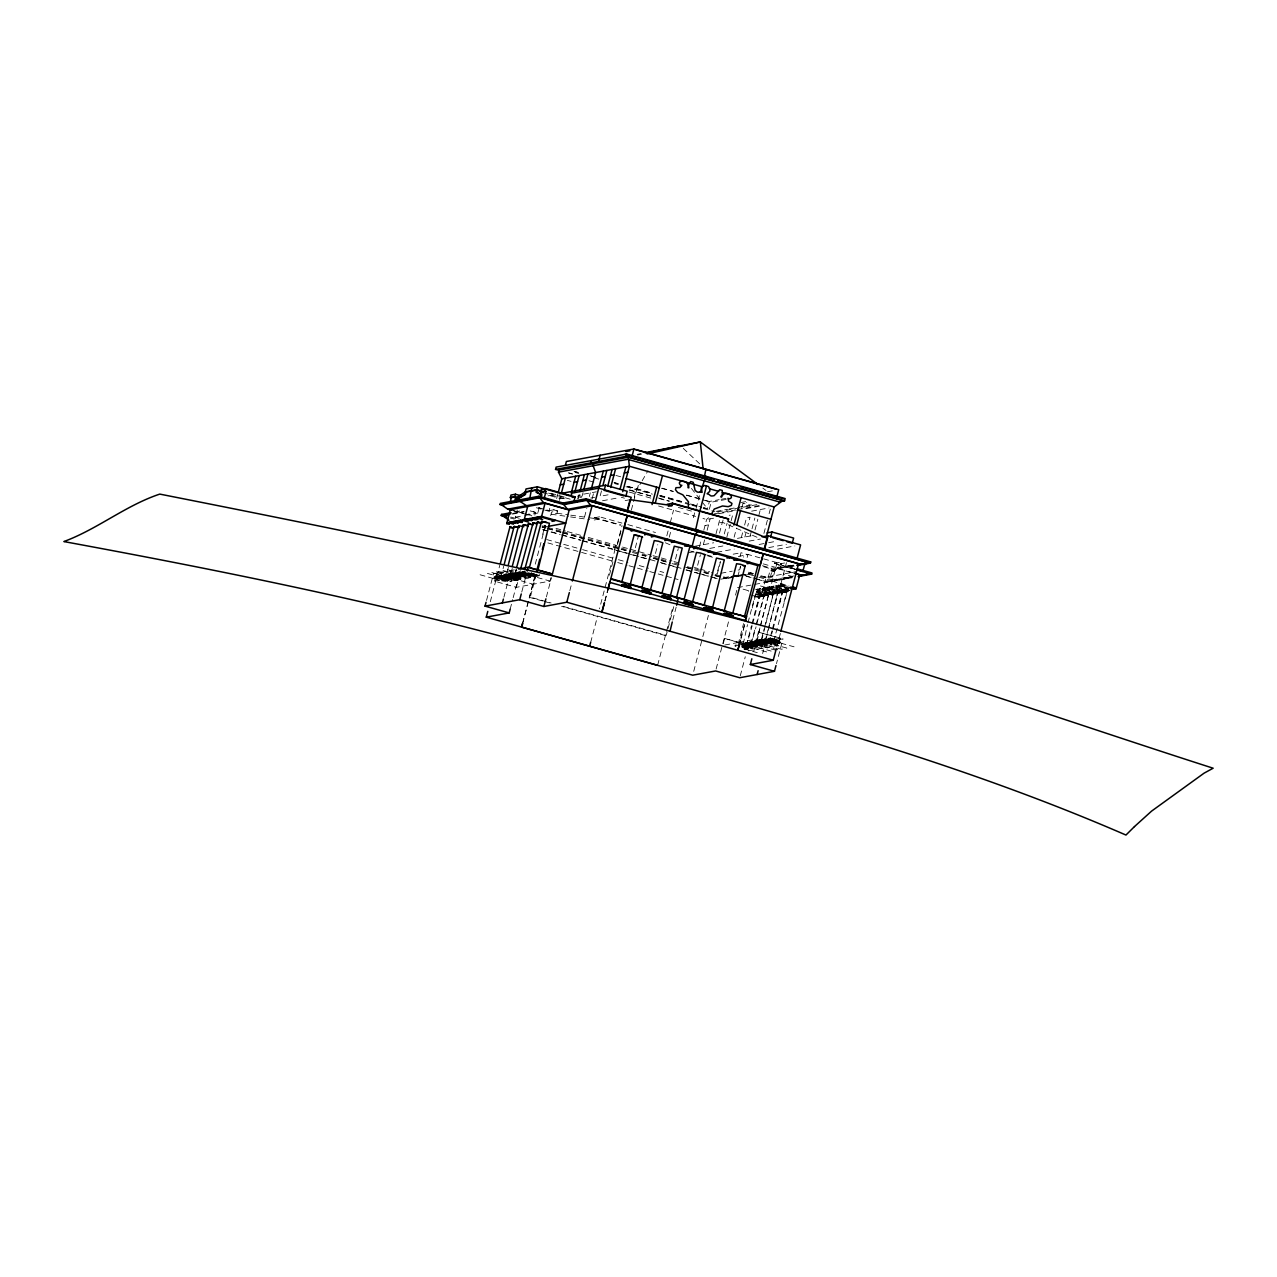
<?xml version="1.0" encoding="UTF-8"?>
<svg xmlns="http://www.w3.org/2000/svg" width="1277" height="1277" viewBox="0 0 1277 1277"><rect width="100%" height="100%" fill="white"/><g stroke="black" fill="none" stroke-linecap="round" stroke-linejoin="round"><path stroke-width="0.75" stroke-dasharray="5 3.75" d="M634.43 497.312L635.371 489.378L636.856 489.107M486.537 600.398L493.545 573.676L514.759 569.75M509.459 578.545C520.681 586.478 482.722 577.14 497.392 577.3M495.715 577.683L494.933 576.422L499.243 577.172M550.994 577.603L550.068 581.099L516.355 587.34L494.502 581.195L496.322 574.235L516.93 570.404M490.304 601.738L499.802 565.184M511.598 580.891C508.086 581.642 491.837 575.751 502.005 576.518M502.276 577.635L499.211 575.719L508.31 577.539M501.701 576.725L500.169 575.432L502.388 575.704M519.228 518.254L515.413 517.185L517.281 510.05M502.547 576.326L501.207 575.688L503.697 566.238M513.929 577.715C525.581 585.105 486.329 572.096 509.523 576.406M506.761 576.805L503.681 574.889L511.279 576.262M505.293 575.56L504.782 574.506L507.735 575.033M507.927 575.799L505.676 574.858L507.177 569.191M503.505 578.577L505.389 578.704L508.374 567.355M513.322 575.288L520.856 577.715L520.84 579.088L507.129 575.56L507.607 574.299L516.179 576.645M505.772 579.582L506.426 578.96L503.92 578.034M508.374 574.826L508.438 573.916L510.561 574.251M506.873 580.365L504.479 578.641M509.89 574.714L509.379 573.644L512.316 574.171M507.256 581.705L507.671 580.412L504.862 579.279M503.904 597.189L510.912 570.468M511.614 574.65L510.273 574.012L511.758 568.329M512.269 568.441L509.284 577.97M509.236 578.657L510.832 578.162L507.544 576.965M529.7 577.539C525.98 580.875 505.628 573.581 515.716 573.9M535.749 574.57L533.211 584.212L511.359 578.082L513.194 571.106M510.64 579.566L511.534 578.88L507.911 577.507M514.056 574.283L513.274 573.022L515.876 573.517M521.319 575.799L513.992 573.373L519.148 573.724M515.381 573.293L516.147 569.35M510.114 576.518L514.264 577.076L516.259 569.51M514.535 577.938L515.301 577.348L508.454 575.081L511.343 575.943M525.07 574.123C504.511 569.67 528.343 580.46 534.281 576.693M515.11 578.736L516.004 578.05L512.38 576.677M517.935 573.118L517.855 572.176L520.473 572.671M520.409 573.341L518.797 571.904L522.644 572.607M510.177 609.097L512.684 599.552M513.178 597.652L520.346 570.548M534.824 515.11L535.542 512.396L529.971 510.832L537.825 513.035L539.963 504.926M516.355 587.34L518.191 580.365L496.322 574.235M519.116 577.076L519.899 576.486L517.52 575.576M539.485 574.554C537.633 579.95 516.626 573.261 523.586 572M520.282 577.89L516.977 575.831M525.517 573.437L522.229 571.473L524.879 572.511M523.299 575.4L524.719 571.521M522.293 575.911L524.767 575.56L521.335 574.331M524.703 576.981L525.134 576.039L519.739 574.698M521.75 592.065L526.762 572.974M525.597 578.305L526.012 577.012L521.862 575.448M526.89 575.065L529.348 574.714L526.858 573.772M529.285 576.135L530.051 575.416L526.252 574.012M530.194 577.443L530.242 575.911L524.927 574.155M542.725 534.297L545.024 525.517M538.319 507.607L549.142 510.656L550.036 507.224M535.271 564.163L545.694 524.432M530.115 573.98L533.61 574.49L532.014 573.054M533.754 575.304L534.52 574.586L532.796 573.9M522.516 623.368L535.334 574.506M550.674 515.589L551.616 512.029L557.602 510.912L556.995 513.242L551.504 514.248L568.664 516.658M522.708 623.32L535.542 574.395M536.356 574.203L530.338 597.141L551.089 602.983M556.644 498.605L558.592 491.134M559.502 500.392L560.443 496.801M546.396 596.934L551.393 577.842M577.827 498.637L578.752 495.061L596.359 491.805M578.082 498.668L579.024 495.061M582.104 496.21L583.046 492.603M589.32 496.545L590.293 492.842M584.515 517.089L586.797 508.39M592.145 498.668L593.997 491.629M569.829 590.66L571.857 582.95M599.552 516.802L594.06 517.823L593.454 520.138L598.945 519.116L599.552 516.802L621.931 523.091M601.483 490.895L600.062 496.306L608.794 494.694M614.78 549.748L615.865 545.646L613.583 547.147L614.987 549.701L599.472 608.81M590.66 642.427L597.492 616.392M617.318 543.683L622.043 525.677M609.4 575.209L612.912 561.832M617.429 544.625L620.941 531.248M604.803 601.036L607.724 589.878M605.011 600.988L607.932 589.83M631.365 510.082L637.814 485.483M638.308 485.388L637.351 489.011L641.214 482.403M635.339 547.785L638.117 537.234M655.468 553.436L657.767 544.656M666.817 535.781L668.302 530.099M670.297 522.532L673.522 510.193M669.26 537.186L670.633 531.966M675.501 559.071L678.263 548.535M693.395 517.68L694.832 512.189M696.061 508.485L699.413 495.731M657.639 665.237L672.947 606.862M673.745 606.671L666.227 635.355L562.423 606.176M672.756 620.127L676.172 607.118M703.675 507.655L707.474 508.725L709.373 501.478L719.159 499.658M699.461 546.779L701.424 539.293M703.803 530.258L706.612 519.5L708.927 517.297M726.166 499.435L711.161 502.212L709.262 509.459L703.531 507.847M697.641 565.28L700.403 554.745M703.34 544.704L704.76 539.293M707.123 530.29L710.124 518.845M716.03 533.77L719.653 519.947M719.494 533.132L722.335 522.325L718.871 522.963M723.085 519.994L722.479 522.325L759.703 538.415M724.282 533.962L727.124 523.155M717.674 570.915L719.973 562.135M720.579 561.433L717.307 573.932L711.576 572.319M726.884 536.915L730.189 524.288M731.146 520.697L732.727 514.663L729.183 515.317M693.73 671.335L702.334 638.548M702.829 636.616L708.4 615.402M734.115 537.234L736.526 528.008M741.729 508.214L743.038 503.186L746.79 502.5M714.833 575.608L725.927 578.72L726.23 577.603L749.136 573.357L752.855 574.395M741.314 537.665L742.719 532.254M744.619 525.055L746.502 517.839L750.046 517.185L747.683 526.188M744.858 537.01L745.8 533.403M740.053 556.309L740.995 552.733L747.891 554.665L746.694 559.23M737.803 576.581L740.564 566.046M740.564 566.541L739.718 569.781L734.115 570.819M750.126 536.021L751.546 530.625M752.009 528.822L754.851 518.015M716.126 669.036L729.087 619.632M735.52 595.13L737.005 589.479M741.027 643.001L724.634 638.404L722.814 645.38L737.787 642.602M754.994 529.987L757.836 519.164M758.777 515.573L760.358 509.539M749.136 573.357L748.849 574.474L725.927 578.72M748.226 590.597L748.577 591.299M763.917 533.467L768.163 517.249M769.105 513.657L770.302 509.124M735.983 646.481L734.977 645.891L736.111 644.63M738.122 644.342L743.581 623.527M744.603 624.357L739.67 642.251L756.527 639.123L778.379 645.268L780.215 638.292L758.362 632.147L756.527 639.123M740.899 639.186L744.81 624.309M743.246 643.927L747.492 624.629M747.987 622.729L755.425 594.364L759.416 594.954L763.997 596.535L756.559 624.9M777.789 592.145L764.38 588.378L761.571 588.889L764.588 587.564L777.996 591.331L777.789 592.145L774.979 592.656L760.007 588.426L756.974 589.751L759.783 589.224L773.208 592.991L773.415 592.193M752.233 608.028L756.383 592.225M755.042 645.476C765.146 651.062 737.037 644.294 746.359 643.273M745.896 643.879L745.114 642.618L747.125 642.922M759.783 589.224L760.007 588.426M746.119 643.161L746.502 642.331L752.887 643.847M745.114 649.77L746.486 644.55L780.215 638.292M749.407 643.688L746.997 642.714L751.467 625.682M751.961 623.799L759.975 593.438L768.467 595.705L772.633 593.103L777.837 594.044L781.444 591.459C777.821 594.89 768.483 593.182 767.477 587.803C765.929 592.783 778.747 594.859 776.608 593.326M756.638 607.213L760.773 591.411M746.199 646.625L752.169 625.746M752.664 623.846L759.607 597.365L763.103 594.859L759.432 597.221L755.202 595.816M746.375 647.184L747.747 646.816L743.422 645.3M758.299 644.183C772.122 649.929 741.65 644.119 750.956 642.411M740.261 675.82L745.273 656.729M747.268 649.099L748.274 645.284L782.993 638.835L776.48 663.657M755.665 593.566L761.411 595.178L766.12 577.268L796.417 571.585M751.546 643.416L749.455 642.459L751.722 642.06M747.556 648.205L748.45 647.535L745.96 646.529M764.38 588.378L764.588 587.564M743.789 648.796C752.041 651.43 747.556 645.715 741.953 645.795M750.7 642.299L751.084 641.469L755.585 642.459M768.147 577.763L770.015 570.627L774.437 569.797L772.569 576.949L768.147 577.763L760.677 575.672L766.12 577.268M753.063 642.523L751.594 641.868L755.569 626.736M756.064 624.836L765.242 590.581M750.668 645.811L756.064 626.799M766.344 588.011L769.169 587.484L782.578 591.251L779.752 591.778L766.344 588.011L766.551 587.197L769.377 586.686L784.349 590.932L787.159 590.405L773.75 586.638L770.941 587.149L773.958 585.824L788.819 590.102M770.973 570.899L771.659 568.297L776.081 567.483L775.394 570.069L770.015 570.627M747.045 645.747L752.009 646.481L748.705 644.741M777.693 649.849C779.784 649.706 745.114 642.682 756 641.533M756.335 591.65L765.913 594.348L766.12 593.534L756.543 590.852M784.573 562.981L780.774 563.684L780.135 566.094L771.803 571.649L770.558 576.39L772.569 576.949M795.379 569.239L774.437 563.349L775.283 560.092M752.073 647.407L752.823 646.689L749.024 645.268M755.218 642.06L754.468 640.958L755.936 641.086M771.803 571.649L773.208 569.462L781.556 563.891L747.46 554.314L743.294 557.091M741.729 646.162C744.156 647.71 758.283 650.344 750.573 646.306M756.958 641.964L755.425 640.671L758.506 641.102M769.169 587.484L769.377 586.686M757.101 641.309L759.943 627.693M760.438 625.81L769.839 589.719M753.845 651.142L776.703 563.987L798.971 570.308M758.921 577.172L772.984 581.258L773.271 580.141L792.618 576.55L783.487 573.98M754.132 645.508L756.607 645.14L749.551 642.858M782.29 649.003C783.168 650.855 746.135 638.692 762.672 641.485M755.537 589.256L770.382 593.518L770.59 592.704L757.181 588.936M756.543 646.577L757.293 645.859L754.659 644.821M759.161 640.894L759.224 640L762.433 640.527M773.75 586.638L773.958 585.824M760.677 640.783L760.166 639.713L764.125 640.479M761.683 640.447L773.958 590.9L772.058 586.941C773.112 592.544 782.354 595.497 786.041 590.612C783.328 596.343 762.704 585.696 782.434 593.198L781.907 592.751M756.766 643.209L760.166 644.039L764.125 628.907M764.636 627.007L774.724 588.825M791.852 588.777L778.443 584.994L775.41 586.335L778.22 585.808L791.644 589.575M772.569 571.873L780.917 566.318L781.556 563.891M758.73 644.646L761.204 644.294L753.318 642.491M786.76 648.173C788.851 648.03 754.18 641.006 765.067 639.857M774.979 592.656L775.187 591.858L761.778 588.09M761.124 645.715L761.89 645.013L758.091 643.592M763.63 640.064L763.694 639.17L766.902 639.697M761.523 648.397L763.343 641.421L765.625 642.06L762.624 653.521M778.22 585.808L778.443 584.994M767.142 640.655L764.492 638.995L768.594 639.649M767.78 640.192L765.53 639.25L768.004 629.8M768.499 627.901L778.427 590.07L776.544 586.111C777.581 591.714 786.824 594.667 790.511 589.782M775.171 603.766L779.305 587.963M779.912 585.489L782.929 584.164L779.912 585.489L793.32 589.256M760.869 642.491L765.051 643.145L777.326 593.597M786.472 562.63L778.986 591.155L758.57 585.409M779.05 641.613C785.515 647.359 758.235 638.324 770.494 639.234M765.306 644.007L765.306 642.954L756.16 640.974M779.752 591.778L779.976 590.98L766.551 587.197M771.228 640.447L767.94 638.484L773.718 639.442M764.939 644.693L766.791 644.135L763.167 642.746M769.664 639.186L768.977 638.085L770.973 638.436M793.544 565.12L787.813 566.174L787.526 567.307L795.156 565.887M758.57 644.486C760.342 645.412 770.446 647.487 765.721 644.167M775.043 639.346L779.529 640.894L769.935 638.468L771.915 630.902M772.409 629.002L782.833 589.288L789.01 590.485M779.64 602.936L783.791 587.133M769.121 642.363L772.617 630.95M773.112 629.05L782.37 592.959L786.6 590.501M768.004 642.858L770.685 642.554L768.307 641.661M784.349 590.932L784.557 590.118L771.148 586.351M769.536 643.831L771.372 643.273L768.882 642.267M763.407 643.704C767.046 646.146 776.655 644.965 768.004 642.507M784.03 602.121L788.18 586.319M773.591 641.533L787.015 592.289L778.603 590.229L775.969 586.223L778.092 587.085M774.868 642.331L767.094 638.883M775.522 643.129L772.234 641.07M767.637 642.794C769.935 644.518 780.71 645.061 773.782 642.108M776.799 646.769L780.486 633.073M779.976 642.299L777.581 640.575M642.171 480.759L647.95 470.83M493.672 578.082L500.057 579.04M499.945 578.353L495.652 576.773L497.998 576.917M506.346 579.072L502.5 578.369M507.113 579.678L504.99 579.503M507.671 580.412L505.469 580.285M512.013 574.682L518.398 575.64M513.019 573.724L514.519 573.676M515.158 573.134L518.047 573.453M517.616 572.878L519.116 572.83M521.08 573.006L527.449 573.964M524.671 575.672L522.692 575.32M525.454 576.278L521.048 575.656M526.012 577.012L523.809 576.885M529.348 574.714L524.336 573.852M530.051 575.416L525.629 574.81M530.498 576.31L528.407 576.039M533.834 573.884L530.913 573.501M534.52 574.586L527.193 573.309M534.664 576.613L522.309 572.415M772.026 594.89L764.492 592.688L772.633 594.954M759.655 590.501L757.532 589.639C755.92 595.242 774.357 597.157 765.003 594.428M742.528 643.544L747.843 644.39M743.852 644.278L750.237 645.22M746.997 642.714L748.881 642.826M748.45 643.416L754.819 644.374M750.429 642.108L752.76 642.251M751.594 641.868L753.478 641.98M752.137 645.97L750.062 645.747M752.823 646.689L745.497 645.412M753.382 647.439L751.179 647.295M756.383 645.763L755.585 645.156M756.607 645.14L754.531 644.917M757.293 645.859L751.53 644.917M757.74 646.753L755.649 646.465M761.204 644.294L759.113 644.055M760.98 644.901L760.166 644.31M761.794 645.14L757.484 644.39M766.791 640.016L773.16 640.974M762.449 645.747L760.246 645.619M768.77 638.708L771.1 638.851M780.135 641.74L778.108 641.437M780.79 642.347L777.374 642.012M771.18 594.731L773 594.938L777.23 592.241L782.434 593.198L781.205 592.48M498.062 577.236L504.734 578.289M500.041 575.927L502.579 576.135M502.531 576.406L516.259 579.95M505.676 574.858L506.857 574.873M507.129 575.56L513.801 576.613M510.273 574.012L511.454 574.027M510.832 578.162L505.612 577.236M511.534 578.88L506.889 578.194M512.077 579.63L508.438 579.215M515.301 577.348L510.082 576.406M516.004 578.05L513.705 577.827M516.818 576.055L519.899 576.486M516.547 578.8L514.168 578.609M520.585 577.204L517.217 576.789M521.144 577.954L518.749 577.763M755.441 596.71L758.985 596.997M734.977 645.891L739.255 644.997M747.747 646.816L745.529 646.545M756.463 640.942L757.644 640.942M748.45 647.535L745.082 647.104M757.915 641.629L762.193 640.751M759.879 640.32L761.347 640.336M748.992 648.285L746.614 648.093M761.06 640.08L763.103 640.256M762.385 640.799L766.902 639.873M764.364 639.49L765.817 639.506M765.53 639.25L773.495 640.942M765.945 643.512L760.9 642.586M766.791 644.135L764.492 643.911M769.52 642.379L762.561 640.687M767.333 644.885L762.225 644.135M770.685 642.554L768.467 642.283M771.372 643.273L763.774 641.9M772.936 641.453L775.155 641.74M771.931 644.023L766.823 643.289M775.682 642.554L768.259 641.07M776.4 643.193L774.947 643.129M759.432 597.221L763.678 594.763M777.773 593.821L782.003 591.363M791.07 589.671L786.377 591.921M768.163 593.933L763.933 596.63L755.425 594.364M757.453 579.375L766.743 581.977L792.315 577.667L772.984 581.258M637.542 455.027L641.437 454.181M790.974 577.3L782.418 578.082M637.175 454.341L641.054 453.511M793.097 572.766L778.236 568.584L795.427 565.2M548.009 495.859L553.755 494.79M514.886 511.965L520.617 510.896M590.756 498.03L594.603 497.328M512.684 513.434L524.145 511.311M512.428 514.12L523.889 511.997M549.142 510.656L557.442 509.124M602.505 500.76L619.393 497.631M515.413 517.185L522.884 515.796M524.751 515.461L537.825 513.035M630.056 499.69L624.565 500.712L625.187 498.381L621.276 497.28M542.613 527.417L548.392 526.347L544.05 525.23M721.122 499.307L726.996 498.206M767.461 491.773L773.096 490.735M740.756 502.547L746.63 501.462M627.805 524.608L655.516 532.525M716.094 511.375L727.363 509.3M729.231 508.948L753.638 504.415M717.546 511.933L757.979 504.447M714.019 513.929L735.568 509.938M737.531 509.571L759.081 505.58M718.919 513.673L736.254 510.465M759.352 506.187L745.88 508.677L746.422 506.586L749.296 507.384L749.886 505.117L743.038 503.186M713.572 518.207L706.612 519.5L702.941 518.462M751.626 511.151L768.977 507.943M705.032 525.533L708.543 524.879M494.502 581.195L528.215 574.953L550.068 581.099M695.279 546.189L713.667 542.789M737.467 538.367L753.59 535.382M511.965 580.827L516.068 580.061M516.562 579.981L520.665 579.215M518.191 580.365L493.545 573.676M709.741 548.424L722.894 545.981M749.168 541.113L760.422 539.022M688.479 552.749L693.97 551.728M716.94 552.287L734.195 549.078M759.113 544.465L766.775 543.044M768.706 542.677L776.368 541.256M733.174 554.186L740.995 552.733M768.802 547.578L786.409 544.305M738.314 556.453L747.891 554.665M777.581 549.158L794.837 545.965M529.348 597.333L542.757 601.004M721.042 573.245L732.248 571.17M774.437 563.349L781.907 561.96M723.74 577.699L740.931 574.506M790.91 565.232L775.634 568.073L794.198 573.293M734.419 576.518L719.685 579.439L714.066 577.858M736.334 576.166L743.964 574.746M723.5 578.736L747.779 574.043L757.069 576.645M778.236 568.584L795.427 565.408M793.991 575.927L765.067 581.29L757.628 579.199M766.743 581.977L791.676 577.348M737.499 587.596L750.988 585.089M754.851 584.371L772.202 581.147L788.915 585.856M788.627 589.367L761.635 594.38L755.888 592.751M761.411 595.178L764.237 594.651L756.192 592.4M765.913 594.348L768.722 593.821L757.229 590.597M770.382 593.518L773.208 592.991M665.237 635.531L561.625 606.32M724.634 638.404L740.852 643.193M758.362 632.147L782.993 638.835M739.878 644.885L743.964 644.135M744.459 644.039L748.561 643.273M753.51 642.363L757.596 641.597M748.402 650.823L778.379 645.268M523.73 575.304L514.12 572.862M531.743 573.644L532.796 573.612L531.328 572.958M776.624 640.511L778.507 640.639L776.097 639.665M778.874 641.517L778.507 640.91M539.006 575.815L527.609 573.181M758.091 641.517L762.066 642.331M766.583 595.593L768.403 595.8L759.975 593.438M762.114 596.423L763.997 596.535L760.533 595.258M524.943 571.841L523.059 571.681L523.953 572.176M522.054 571.713L524.783 572.208M527.273 574.474L528.327 574.442L527.593 574.059M532.876 575.209L535.079 575.336L533.339 574.602M497.87 576.502L495.875 576.15L499.227 577.491M506.985 580.572L504.271 580.077M780.103 642.507L775.937 641.708M749.423 642.123L757.612 643.879M742.017 643.161L746.438 644.023M741.889 643.656L749.791 645.827M508.246 574.299L511.071 574.842M517.68 576.214L518.223 575.847M520.314 578.082L517.504 577.539M759.033 640.384L769.792 643.001M775.107 642.554L769.855 641.501M774.006 643.001L775.57 643.321M755.218 640.846L759.113 641.661M747.699 647.631L742.432 646.497M556.995 513.242L568.792 514.886M570.755 515.174L587.212 517.472M589.176 517.744L598.945 519.116M570.58 516.93L589.639 519.611M770.175 594.523L773 594.938L769.6 593.582M765.577 595.369L768.403 595.8M761.108 596.199L763.933 596.63L755.505 594.268M523.73 571.442L525.39 571.825M521.639 572.399L519.978 572.431M519.26 572.256L525.086 573.581M531.663 574.985L533.403 575.384M514.663 573.118L516.339 573.517M528.933 576.214L525.757 575.512M523.474 575.592L519.819 574.826M522.612 576.677L524.336 577.06M497.088 576.23L502.132 577.364M495.652 576.901L498.828 577.603M505.628 579.71L502.707 579.056M770.191 638.165L772.824 638.787M768.754 638.835L773.511 639.905M778.731 641.645L775.809 640.99M758.283 643.911L759.895 644.326M746.502 642.698L749.423 643.369M745.832 643.081L747.572 643.48M759.033 645.412L760.773 645.795M755.314 645.188L752.68 644.55M742.033 643.528L743.709 643.927M741.889 644.103L743.086 644.31M756.176 646.657L752.999 645.954M749.216 645.587L750.844 646.018M749.982 647.088L751.706 647.487M509.97 574.043L511.646 574.458M505.373 574.905L509.683 575.831M518.909 577.188L508.278 574.027M504.718 575.288L509.507 576.326M501.638 575.432L504.287 576.087M512.636 577.635L514.312 578.05M500.249 576.119L508.501 578.13M514.679 578.784L511.438 578.066M505.644 577.348L509.363 578.162M510.193 579.614L506.969 578.896M764.556 639.681L766.328 640.08M772.058 641.293L773.686 641.724M772.761 642.778L774.516 643.177M767.589 642.123L769.217 642.554M755.489 641.357L758.73 642.092M746.295 646.8L742.528 645.891M747.125 648.269L743.884 647.535M781.668 590.166L784.908 590.82M781.716 591.331L786.903 592.368L785.674 591.65M777.07 591.028L780.327 591.666M772.298 591.905L775.538 592.56M767.7 592.767L770.941 593.406M763.231 593.597L766.471 594.236M758.73 594.428L761.986 595.066M754.324 596.407L759.496 597.444L758.283 596.726M531.487 573.74L528.806 573.022M520.457 572.479L523.474 573.15M530.226 574.682L532.062 575.145M519.915 572.878L523.283 573.644L521.75 573.341M527.018 574.57L524.4 573.964M515.876 573.325L517.584 573.772M527.593 575.975L524.177 575.145M515.333 573.74L518.733 574.57M521.16 576.374L522.995 576.837M498.126 576.406L500.744 576.996M504.415 579.503L501.35 578.72M502.819 579.774L504.654 580.237M771.244 638.34L773.926 639.059M777.533 641.437L774.453 640.655M752.313 642.06L754.021 642.507M751.77 642.475L755.17 643.305M757.277 643.704L758.857 644.151M747.715 642.906L750.78 643.688M757.596 645.108L759.432 645.571M747.173 643.321L750.461 643.991M754.26 644.997L751.578 644.294M743.246 643.736L744.954 644.183M754.835 646.417L751.435 645.571M742.703 644.151L744.539 644.614M742.4 645.284L745.768 646.05M748.53 646.785L750.365 647.247M511.774 573.948L513.338 574.395M511.215 574.267L512.923 574.73M510.704 574.682L512.54 575.161M515.78 575.831L517.361 576.278M507.192 574.81L508.757 575.257M516.036 577.22L517.871 577.683M502.707 575.64L505.389 576.358M513.067 577.811L506.905 576.23M513.274 578.545L509.858 577.683M508.597 578.641L502.436 577.06M766.471 639.522L771.132 640.655M765.945 639.937L769.377 640.799L767.589 640.288M772.601 641.533L769.935 640.799L771.34 641.246M762.002 640.352L766.647 641.485M771.292 642.459L773.128 642.938M761.475 640.767L764.891 641.549M768.131 642.347L765.466 641.629L766.87 642.076M757.963 640.878L759.544 641.325M768.658 643.768L765.226 642.906M756.894 641.613L760.31 642.475M762.146 643.432L763.854 643.895M756.591 642.746L759.991 643.544M764.061 644.614L760.645 643.752M745.209 646.609L742.56 645.986M745.72 648.014L742.304 647.152M788.516 591.123L783.056 589.447L780.47 585.393L782.593 586.255M528.87 573.15L530.242 573.469M528.646 574.315L530.45 574.81M524.272 574.474L525.901 574.953M517.313 573.628L522.022 574.873M516.93 574.075L518.685 574.49M519.595 575.991L521.399 576.486M772.09 638.963L776.783 640.208M768.898 638.197L773.463 639.825M774.58 640.16L775.953 640.479M774.357 641.325L776.161 641.82M498.972 577.028L502.148 577.842M498.589 577.475L500.392 577.986M502.835 578.545L497.599 577.092M501.254 579.391L503.058 579.886M754.148 642.012L758.219 643.097M753.749 642.363L755.377 642.842M756.112 644.055L757.74 644.534M756.016 644.725L757.82 645.22M748.769 643.656L750.573 644.167M753.159 645.38L747.109 643.704M744.683 644.039L747.859 644.853M744.299 644.486L746.103 644.997M747.109 645.124L748.545 645.571M746.965 646.401L748.769 646.912M532.78 573.421L534.568 573.932M513.051 574.235L517.105 575.32M512.684 574.586L519.691 576.677M512.332 575.049L514.12 575.544M514.679 575.56L516.084 576.007M514.439 576.821L516.227 577.332M767.94 639.841L769.52 640.224M510.002 577.108L511.598 577.491M503.617 576.278L506.809 577.092M503.266 576.725L505.038 577.156M763.838 640.304L766.599 641.006L764.811 640.687M763.47 640.671L768.147 641.932M771.484 642.57L767.94 641.661M505.389 578.513L507.177 579.008M766.966 642.714L759.065 640.112M762.816 642.251L764.588 642.682M762.369 643.576L759.192 642.746M742.448 646.577L744.044 646.976M527.752 572.814L529.54 573.293M773.846 638.931L775.235 639.298M523.666 572.75L525.055 573.118M776.943 640.799L771.883 639.394M774.516 640.751L771.388 639.873M522.724 574.139L524.336 574.57M772.617 640.926L794.071 646.816M519.085 573.596L520.473 573.964M518.893 574.012L520.489 574.442M524.224 575.225L520.745 574.251M520.473 574.969L515.94 573.692M518.127 574.985L519.739 575.416M755.314 642.746L756.926 643.177M754.851 643.193L761.284 645.124M753.047 643.289L756.176 644.151M754.276 644.326L775.73 650.216M750.732 643.592L752.329 644.023M750.269 644.039L752.313 644.566M500.089 577.858L502.132 578.369M501.398 578.816L498.269 577.954M749.695 645.172L757.548 647.742M499.515 578.992L507.368 581.562M747.843 645.38L743.31 644.103M745.8 644.869L749.551 645.891M766.663 651.908L743.517 645.508M531.024 573.022L533.93 573.692M769.68 639.809L772.362 640.575M768.578 640.543L771.132 641.198M764.109 641.373L766.663 642.028M514.264 574.985L515.876 575.416M760.613 641.485L762.002 641.868M515.892 575.959L512.029 574.905M759.512 642.219L763.742 643.385M763.167 643.624L764.955 644.119M509.858 575.528L512.843 576.39M512.684 576.422L520.84 579.088M760.661 643.831L755.761 642.363M508.725 576.15L512.971 577.3M505.357 576.246L509.794 577.906L508.086 577.268M504.255 576.981L506.825 577.635M503.936 577.507L505.532 577.938M503.617 578.098L511.79 580.78M742.272 644.885L743.661 645.268M742.129 645.3L743.725 645.731M742.145 645.396L745.225 646.178M741.65 646.944L748.705 649.418M782.897 589.192L787.957 590.597M764.572 592.592L773 594.938M661.997 488.165L673.362 491.358M686.627 495.093L703.691 499.882M705.574 500.408L709.373 501.478M615.897 475.443L621.612 477.039M661.614 488.293L673.059 491.501M686.387 495.253L711.161 502.212M574.826 471.436L578.609 472.506M589.99 475.698L595.673 477.295M614.62 482.626L618.403 483.696M627.885 486.345L652.515 493.273M660.097 495.412L688.526 503.393M690.41 503.936L701.791 507.129M573.996 471.436L577.795 472.506M591.139 476.257L598.753 478.396M613.998 482.674L617.813 483.76M627.342 486.425L652.1 493.385M659.714 495.54L684.488 502.5M692.102 504.638L701.632 507.32M575.001 472.41L578.768 473.48M593.869 477.71L599.52 479.306M614.62 483.552L618.387 484.606M625.938 486.729L652.355 494.151M659.906 496.274L690.091 504.766M691.974 505.293L701.408 507.943M703.292 508.469L714.609 511.662M568.568 472.761L572.383 473.831M629.673 489.937L650.679 495.843M658.309 497.982L669.771 501.207M568.744 473.097L572.511 474.166M629.114 490.065L651.749 496.434M659.299 498.557L668.733 501.207M589.032 480.759L596.662 482.898M629.114 492.028L652.036 498.461M678.326 507.416L691.384 511.087M567.339 480.344L571.027 481.381M658.549 505.979L695.582 516.403M578.018 495.348L581.626 496.354M577.651 496.482L581.45 497.551M551.025 493.305L565.823 497.455L560.14 498.525L546.875 494.79M548.551 493.098L570.755 499.339M542.789 492.635L567.419 499.546M787.813 566.174L795.252 568.265M785.882 566.972L795.156 569.59M763.231 563.875L776.081 567.483M594.827 517.68L620.941 525.007M594.06 517.823L620.175 525.15M762.465 565.727L771.659 568.297M763.742 566.796L775.394 570.069M553.691 509.81L557.602 510.912M706.564 554.904L711.975 556.421M536.34 507.735L551.616 512.029M690.506 551.057L694.321 552.127M707.681 555.894L713.412 557.506M753.207 573.565L747.604 572L753.127 573.581M760.278 576.486L773.271 580.141M782.721 584.978L788.468 586.59M780.119 584.69L791.612 587.915M510.337 509.699L523.331 513.354M525.198 513.865L530.753 515.429M744.635 575.56L755.776 578.689M513.306 510.752L530.019 515.445M746.311 576.246L755.601 578.848M775.618 585.52L789.026 589.288M555.974 528.359L565.488 531.024M567.387 531.567L580.7 535.302M588.314 537.441L616.855 545.471M622.553 547.067L651.094 555.096M652.994 555.623L672.021 560.97M673.921 561.513L677.72 562.582M694.385 567.499L698.2 568.568M700.115 569.111L709.661 571.793M510.768 517.041L516.323 518.606M542.23 525.885L545.933 526.922M547.817 527.449L561.034 531.168M562.918 531.695L619.537 547.61M621.42 548.136L630.87 550.802M632.753 551.329L640.304 553.452M642.187 553.979L651.621 556.628M653.505 557.155L659.171 558.751M661.055 559.278L666.722 560.874M674.272 562.997L679.939 564.594M687.377 566.685L692.932 568.233M694.768 568.76L702.174 570.835M704.026 571.362L713.268 573.964M715.12 574.474L726.23 577.603M510.369 517.999L514.104 519.037M542.182 526.938L545.933 527.992M547.817 528.518L561.034 532.238M562.918 532.764L619.537 548.679M621.42 549.206L630.87 551.856M642.187 555.048L645.954 556.102M653.505 558.225L659.171 559.821M661.055 560.348L670.505 562.997M685.573 567.243L693.06 569.35M704.281 572.495L708.033 573.549M715.519 575.656L721.138 577.236M541.927 527.002L545.63 528.039M547.514 528.566L560.731 532.286M562.614 532.812L619.249 548.727M621.133 549.27L630.567 551.919M632.45 552.446L640 554.569M641.9 555.096L645.667 556.165M653.217 558.288L670.202 563.061M672.085 563.588L679.635 565.711M687.074 567.802L692.629 569.366M694.48 569.877L701.887 571.968M703.739 572.479L712.981 575.081M543.124 529.604L560.252 534.313M562.135 534.855L581.003 540.155M582.903 540.682L658.389 561.912M660.289 562.439L681.04 568.281M686.451 569.877L697.593 573.022M699.445 573.533L708.735 576.15M710.587 576.661L716.158 578.242M542.629 529.684L559.581 534.44M561.465 534.967L580.349 540.283M582.232 540.809L619.983 551.425M621.867 551.951L638.851 556.724M640.751 557.251L650.185 559.901M661.502 563.093L670.952 565.743M672.835 566.27L678.502 567.866M686.004 569.973L700.977 574.187M702.845 574.714L712.199 577.348M756.782 591.698L764.444 593.853M743.07 589.16L748.641 590.724M546.716 539.548L561.816 543.794M563.7 544.321L580.684 549.094M582.583 549.637L612.784 558.113M618.435 559.709L627.869 562.359M639.202 565.551L648.636 568.201M659.97 571.378L663.737 572.447M547.865 542.917L612.034 560.954M617.701 562.55L627.135 565.2M629.018 565.743L647.886 571.042M649.785 571.569L678.087 579.535M507.496 569.686L526.619 575.049M503.026 570.5L522.149 575.879M498.429 571.362L517.552 576.725M496.466 571.729L515.589 577.092M491.868 572.575L510.992 577.954M741.49 642.762L771.148 651.078M742.847 643.512L746.486 644.55M487.399 573.405L506.522 578.784M480.088 574.762L499.211 580.141M744.06 648.955L759.352 653.249M544.64 601.547L550.307 603.127M778.539 590.006L786.903 592.368M769.488 591.682L777.837 594.044M751.147 595.082L759.496 597.444M775.107 639.809L778.124 640.655M775.107 640.336L778.443 641.293M774.947 641.453L780.486 643.496M529.412 573.325L531.248 573.788M527.353 573.277L524.336 572.431M526.379 573.501L521.383 571.873M524.927 573.628L529.013 574.858M523.219 573.549L520.537 572.846M521.208 573.692L522.884 574.107M520.266 574.012L530.306 577.3M517.105 574.059L522.181 575.464M754.723 643.688L751.706 642.842M756.607 644.853L762.146 646.896M752.105 643.608L754.42 644.294M517.983 575.56L514.663 574.618M752.169 644.055L753.861 644.47M516.147 575.097L525.709 578.162M752.185 644.598L754.021 645.061M747.636 644.438L750.317 645.14M747.987 644.677L749.822 645.14M747.699 644.885L749.391 645.3M743.98 644.965L745.656 645.364M746.71 646.545L742.033 645.029M747.556 646.529L753.079 648.572M501.925 577.412L503.441 577.763M501.989 577.874L503.681 578.289M502.005 578.401L503.84 578.864M499.642 578.96L496.322 578.018M770.925 640.687L774.947 641.916M767.285 640.16L768.818 640.511M770.973 641.23L772.808 641.692M768.451 641.038L763.534 639.282M766.344 641.038L767.892 641.405M766.264 641.166L776.097 644.342M762.8 640.99L764.348 641.341M763.63 642.475L759.24 641.15L760.821 641.597M761.794 641.996L771.627 645.172M761.874 642.363L763.566 642.778M759.751 642.187L757.085 641.469M757.692 642.299L759.384 642.73M515.573 574.969L518.239 575.704M511.087 576.294L512.779 576.709M508.98 576.119L504.638 574.602M743.741 646.29L745.417 646.785M508.597 576.645L505.596 575.799M508.262 577.252L502.835 575.273M502.962 576.581L504.495 576.949M503.776 578.082L498.365 576.103M770.047 639.442L771.739 639.905M753.989 642.826L750.557 641.597M753.175 643.911L755.569 644.885L753.494 644.438M753.717 645.029L756.702 645.97M531.088 573.197L532.413 573.628M748.945 643.656L745.96 642.443M530.721 573.181L533.483 574.027M748.817 644.151L746.039 643.305M530.929 573.772L532.732 574.267M746.502 644.199L748.306 644.709M525.916 573.485L527.545 573.884M744.922 644.502L742.384 643.768M749.232 645.859L752.233 646.8M742.639 644.534L744.347 644.981M526.459 574.602L529.907 575.991M521.559 573.724L517.76 572.304M521.782 574.363L522.947 574.73M519.244 573.756L521.048 574.267M521.654 574.858L524.416 575.704M516.977 574.57L513.162 573.15M502.994 577.731L504.607 578.13M503.314 578.258L506.091 579.104M503.537 578.848L506.522 579.79M498.126 578.513L493.976 576.949M772.473 641.677L774.261 642.171M767.397 641.357L769.025 641.772M767.764 641.9L769.456 642.363M761.683 640.607L763.295 641.022M763.295 642.251L765.051 643.145M760.342 641.517L762.13 642.028M758.714 641.868L755.425 640.671M763.407 643.353L765.194 643.863M758.075 642.331L754.468 640.958M744.475 645.603L745.369 645.907M744.826 646.146L746.518 646.609M512.524 574.953L509.236 573.74M517.217 576.422L520.441 577.779M512.029 576.135L514.264 577.076M512.636 577.284L515.541 578.21M508.166 578.114L511.071 579.04M503.457 576.629L500.169 575.432M502.835 577.092L499.211 575.719M777.98 641.214L779.624 641.724M770.59 639.522L767.94 638.484M758.698 643.369L760.166 644.039M750.637 642.459L752.249 642.922M751.084 643.353L748.753 642.283M746.965 644.262L744.156 643.129M750.19 645.651L752.009 646.481M742.256 644.262L743.182 644.614M532.27 574.203L533.914 574.714M525.007 572.016L523.458 571.394M521.224 572.942L518.717 572.016M518.063 573.325L519.707 573.836M523.203 575.879L525.31 576.837M515.126 574.682L512.316 573.549M497.471 577.587L494.822 576.55M766.87 639.889L764.492 638.995M763.694 640.256L765.306 640.767M762.401 640.719L760.023 639.825M764.3 643.129L765.961 643.911M764.715 643.784L766.328 644.294M537.042 574.666L539.181 575.688M510.05 575.512L507.416 574.427M513.514 577.044L515.174 577.842M506.171 575.895L503.681 574.889M509.044 577.874L510.704 578.673M773.623 587.915L771.5 587.053L773.958 590.9M769.025 588.761L766.902 587.899L769.361 591.762M764.253 589.655L762.13 588.793L764.492 592.688M665.397 542.773L672.5 545.854M751.323 642.586L749.599 641.884M746.726 643.432L745.002 642.746M518.654 573.437L516.914 572.703M774.788 642.491L775.698 643.017M764.284 640.384L762.672 639.665M770.318 643.321L771.228 643.847M759.815 641.214L758.203 640.495M747.396 647.567L748.29 648.093M528.838 513.801L531.87 515.956M762.832 488.101L766.04 490.464M767.046 646.018L753.622 641.341M683.275 448.371L700.53 464.62M691.4 488.405L707.474 508.725"/><path stroke-width="1.5" d="M503.729 505.58L500.009 504.527L500.297 503.409L538.974 496.242L563.109 503.026L586.031 498.78L810.735 561.928L810.432 563.061L797.071 565.535M506.777 517.121L501.222 515.557L501.526 514.439L511.071 512.668M514.775 500.648L515.7 497.072L510.321 497.631L510.992 495.045L515.429 494.215L520.936 495.763M509.874 503.25L511.279 497.902M510.177 609.097L509.172 612.912L485.037 606.128L486.042 602.313M509.379 524.336L506.698 523.586L510.337 509.699L545.056 503.25L569.191 510.034L592.097 505.788L798.556 563.827L780.838 631.333M510.321 497.631L514.743 496.801L515.429 494.215M506.698 523.586L509.731 522.245L513.562 523.331M541.4 494.55L536.803 492.379L537.441 489.969L526.044 492.076L525.422 494.502L516.307 499.834L516.93 497.423L525.278 491.868L536.675 489.745L542.996 491.533M775.969 665.572L774.469 671.303L739.766 677.736L715.631 670.952L692.709 675.198L486.266 617.158L487.782 611.38M500.424 563.157L510.05 526.507M513.865 523.506L511.407 521.942L515.238 523.011M519.643 499.818L519.34 500.951L527.688 506.474L524.256 519.563M511.183 522.74L514.216 521.415L518.35 522.676M504.192 564.338L514.104 526.507L519.404 527.481L514.232 526.443M515.876 521.112L515.669 521.91L522.309 522.469M516.307 499.834L524.639 494.279L526.044 488.931L537.441 486.824L569.638 495.875M518.478 521.399L518.685 520.585L522.516 521.67M508.166 565.408L518.59 525.677L523.873 526.651M520.457 520.266L520.25 521.064L523.075 520.537L528.822 522.165M523.075 520.537L523.283 519.739L527.114 520.808M502.388 602.92L503.393 599.089M529.763 498.605L531.743 487.878L532.509 488.101M512.253 566.445L523.171 524.831L528.47 525.789L523.347 524.991M529.077 520.457L525.246 519.372L525.039 520.17L528.055 518.845L532.301 520.074M542.166 495.045L536.037 492.172L537.441 486.824M516.642 567.451L528.486 523.841M529.843 518.526L529.62 519.324L536.276 519.883M532.445 518.797L532.653 517.999L537.936 519.579M500.009 504.527L538.686 497.36L538.974 496.242M544.114 498.605L545.997 491.453L540.602 492.012L541.288 489.426L545.71 488.596L575.097 496.865L573.82 501.733M520.745 568.488L533.084 522.995M534.313 517.696L534.105 518.494L536.915 517.983L542.661 519.595M540.155 497.647L541.56 492.283M536.915 517.983L537.122 517.169L540.953 518.254M540.602 492.012L545.04 491.198L545.71 488.596M524.719 569.558L537.553 522.165M541.272 518.414L538.798 516.866M485.037 606.128L519.755 599.695L521.255 593.965M527.257 571.058L528.263 567.243L552.398 574.027L569.191 510.034M538.591 517.664L541.4 517.137L545.056 503.25M529.604 566.828L541.512 521.431L549.461 523.267L537.697 570.931M559.31 470.447L555.543 469.393L556.133 467.111L626.688 454.037L785.163 498.573L784.557 500.855L778.683 501.941M558.592 491.134L561.832 478.795L558.48 472.171L559.023 470.08L628.332 457.23L781.077 500.169L780.534 502.26L774.197 506.969L766.551 536.117M522.516 623.368L521.543 627.087L657.432 665.285M521.734 627.039L522.708 623.32M536.755 570.707L539.788 559.134M542.326 549.493L543.842 543.699M565.424 465.131L566.365 461.508L633.935 448.993L778.731 489.682L776.831 496.929M561.385 493.193L565.328 478.157M551.999 521.431L555.032 520.106M563.109 503.026L562.822 504.144L585.744 499.898L810.432 563.061M571.25 493.082L575.656 476.241M571.058 496.162L571.857 493.13L598.705 488.149L631.173 497.28L627.422 511.566M519.755 599.695L543.89 606.479L545.886 598.849M574.698 492.443L579.12 475.587M579.981 491.453L584.387 474.613M583.988 488.995L587.931 473.959M591.411 460.566L590.82 462.849L593.677 463.647L593.135 465.738L595.625 472.538L591.267 489.155M585.744 499.898L586.031 498.78M598.721 460.678L600.158 455.25M543.89 606.479L566.796 602.233L569.334 592.592M572.367 581.019L592.097 505.788M594.954 502.436L603.303 471.117M602.904 485.499L606.846 470.447M625.826 496.434L627.183 491.278L605.521 485.196L604.181 490.352L624.022 495.939M607.692 486.314L612.114 469.473M610.693 487.479L615.578 468.835M555.543 469.393L626.081 456.304L626.688 454.037M628.332 457.23L629.401 466.265L622.745 491.677M620.063 489.171L625.906 466.919M632.035 456.224L633.935 448.993M590.66 642.427L589.479 646.178M627.821 508.23L630.056 499.69L672.005 505.58L672.628 503.25L728.576 518.973L727.97 521.303L767.03 538.192L763.885 550.148M604.324 602.888L601.882 612.178L604.516 602.856M607.724 589.878L609.688 582.44M607.932 589.83L627.183 515.748L624.23 527.002L760.118 565.2L763.279 553.915L745.289 620.686L746.263 616.935L610.869 578.641M631.221 531.152L634.238 529.811L631.429 530.338M621.739 582.2L634.142 534.919L642.092 536.755L629.816 586.303M652.084 504.575L656.649 487.16M655.293 503.058L662.492 475.571M644.63 534.919L647.647 533.594M654.159 536.276L654.367 535.478L651.334 536.803L654.159 536.276L667.568 540.043L667.775 539.245M641.852 587.851L654.255 540.57L658.437 541.225L662.843 542.789L650.44 590.07M674.192 541.911L674.4 541.113L671.367 542.438L674.192 541.911L687.601 545.678L687.808 544.88M661.885 593.486L674.288 546.205L682.253 548.041L669.978 597.588M700.371 492.092L705.926 476.305L704.441 476.576L705.846 469.425M728.576 518.973L711.337 514.487L714.242 509.06L722.511 505.979L728.161 506.666L731.402 505.405L731.929 503.393L728.64 501.238L728.05 498.269L728.928 498.908C736.621 497.455 724.522 488.5 721.553 497.104L720.771 496.849L722.303 494.502L722.239 490.4L719.733 489.698L714.098 495.699C708.958 496.913 711.145 494.454 707.091 493.784L709.677 491.422L710.044 489.155L708.448 486.537L704.473 485.404L701.36 487.479L702.095 492.379C698.264 490.863 698.966 494.087 695.119 490.368L693.188 482.243L690.681 481.541L688.638 485.037L688.798 487.862L688 487.67C689.756 478.795 674.847 480.024 680.753 485.372L681.838 485.276L679.875 487.543L675.98 487.67L675.453 489.666L677.624 492.475L682.844 494.822L688.479 501.829L688.335 508.023L699.828 511.263L706.468 485.962M695.406 530.897L699.828 511.263M672.261 621.995L670.026 631.253M676.65 605.25L678.326 597.828L676.331 598.211L689.899 546.524L692.182 546.109L695.135 534.84L698.375 530.354L697.386 530.53M696.332 548.136L696.54 547.322L693.507 548.647L696.332 548.136L709.741 551.903L709.948 551.105M684.041 599.727L696.444 552.446L700.419 553.037L705.016 554.617L692.597 601.898M716.365 553.771L716.573 552.957L713.54 554.282L716.365 553.771L729.774 557.538L729.981 556.724M704.074 605.362L716.477 558.081L724.314 559.853L712.135 609.416M733.892 525.15L741.107 497.663M736.829 524.655L740.484 510.736M736.478 559.422L736.701 558.624L733.668 559.949L736.478 559.422L749.886 563.189L750.11 562.391L747.284 562.902M724.187 611.013L736.59 563.732L740.58 564.322L745.161 565.903L732.759 613.183M744.299 617.238L757.836 565.631L760.118 565.2M740.213 641.086L737.771 650.376L740.405 641.054M764.38 550.068L768.131 535.765L800.599 544.896L796.848 559.182M770.622 537.138L771.962 531.982L793.624 538.064L792.267 543.22L786.855 541.703M774.469 671.303L750.333 664.519L751.834 658.788M757.117 674.511L758.123 670.696M750.333 664.519L773.255 660.257L776.288 648.684M793.32 589.256L796.13 588.745L799.769 574.858L794.198 573.293M798.125 576.597L811.661 574.091L811.949 572.958L797.103 568.792M704.936 554.697L703.962 554.649M642.602 537.202L641.549 537.122M647.12 453.958L700.323 441.954L758.027 484.542M647.279 452.904L680.402 445.657M644.949 452.681L700.323 441.954L703.132 468.962M797.343 565.041L808.788 562.726L586.797 500.329L563.875 504.575L538.686 497.36M798.811 576.039L810.017 573.756L798.588 575.879M625.938 451.531L629.848 450.813M558.48 472.171L627.773 459.321L780.534 502.26M561.832 478.795L629.401 466.265L701.807 486.617M560.252 484.829L563.748 484.191M574.075 482.275L577.539 481.621M582.807 480.647L586.351 479.992M601.722 477.151L605.266 476.481M610.534 475.507L613.998 474.868M624.325 472.953L627.821 472.298M559.518 493.72L605.521 485.196M543.379 502.563L539.74 497.791L501.653 504.862L507.735 509.172L543.379 502.563L567.515 509.347L590.421 505.101L801.158 564.338M572.144 497.407L575.097 496.865M501.222 515.557L510.784 513.785M508.964 520.218L502.883 515.892L508.613 514.823M506.905 522.772L541.624 516.339L565.759 523.123L548.392 526.347M667.137 504.271L672.628 503.25M668.35 506.251L672.005 505.58M664.758 540.57L667.568 540.043M518.622 569.031L528.263 567.243M684.791 546.205L687.601 545.678M767.142 532.876L771.962 531.982M552.398 574.027L530.051 567.978M762.146 536.883L768.131 535.765M708.049 552.223L709.741 551.903M726.948 558.049L729.774 557.538M609.879 582.408L745.928 620.734M747.077 563.716L749.886 563.189M486.266 617.158L509.172 612.912M806.92 562.646L810.735 561.928M797.327 564.849L808.788 562.726M793.528 588.458L796.337 587.931L792.506 586.861M746.758 616.839L730.667 612.784M537.346 522.437L542.23 523.155M535.542 523.426L532.717 523.011L536.643 523.698M530.945 524.272L528.135 523.857L533.163 524.847M512.62 527.672L509.794 527.257L513.705 527.944M743.278 565.791L745.098 565.998M537.202 522.181L540.011 522.596M538.176 522.245L539.006 522.389M533.706 523.059L534.536 523.219M529.109 523.921L529.955 524.065M510.768 527.321L511.614 527.465M634.254 534.84L639.426 535.877M546.811 522.389L541.512 521.431M684.249 601.818L692.804 604.197M683.706 602.233L685.541 602.696M704.281 607.453L712.837 609.831M683.403 603.367L692.932 606.032M703.739 607.868L705.574 608.331M724.41 613.104L732.95 615.498M703.435 609.001L712.965 611.651M723.867 613.519L725.703 613.982M723.564 614.652L733.094 617.318M622.17 584.355L628.332 585.935M621.66 584.77L623.495 585.249M642.299 590.006L648.461 591.602M621.356 585.904L630.806 588.585M641.788 590.421L643.624 590.9M662.332 595.641L670.808 598.035M641.485 591.57L650.919 594.236M661.821 596.056L663.657 596.535M661.518 597.189L670.952 599.871M686.084 601.77L691.32 603.223M706.117 607.405L711.353 608.858M685.318 602.568L687.122 603.079M726.246 613.056L731.482 614.508M705.351 608.203L712.087 610.087M725.464 613.854L730.715 615.259M624.006 584.307L629.194 585.776M644.135 589.958L649.323 591.427M623.304 585.121L626.847 586.031M664.168 595.593L669.356 597.061M643.416 590.788L648.652 592.193M664.04 596.104L665.413 596.439M663.449 596.407L665.237 596.918M687.265 602.505L688.862 602.936M707.298 608.139L708.895 608.554M687.074 602.999L688.862 603.462M727.427 613.79L729.023 614.221M707.107 608.618L708.895 609.097M727.22 614.285L729.007 614.748M625.235 585.058L626.831 585.489M665.221 596.838L670.122 598.306M551.68 500.792L557.251 502.34M635.723 449.712L775.953 489.139M625.203 454.309L713.955 479.258M717.77 480.328L736.829 485.675M740.628 486.76L783.679 498.844M626.081 456.304L784.557 500.855M709.294 488.724L718.648 491.358M722.383 492.411L774.197 506.969M626.177 478.604L659.267 487.894M737.867 510.002L770.957 519.292M671.846 503.393L686.499 507.512M701.743 511.79L709.421 513.945M772.425 537.649L783.248 540.682M545.04 491.198L545.997 491.453M805.691 564.45L804.733 564.195L802.85 571.33L797.247 569.765M547.849 499.658L557.187 502.276M796.8 569.909L811.661 574.091M794.948 573.277L802.371 575.368M514.743 496.801L516.93 497.423M634.03 530.625L647.439 534.393M623.83 527.96L633.264 530.609M646.481 534.329L654.032 536.452M665.349 539.628L672.899 541.751M686.116 545.471L697.45 548.647M708.767 551.824L716.317 553.947M727.635 557.139L737.084 559.789M748.402 562.965L757.836 565.631M733.876 559.134L737.707 560.22M541.4 517.137L554.825 520.904M790.383 587.133L796.13 588.745M507.735 509.172L511.454 510.225M527.848 519.659L531.679 520.729M501.526 514.439L505.229 515.477M502.883 515.892L506.618 516.946M514.008 522.229L517.839 523.299M509.507 523.059L513.338 524.129M611.763 579.359L624.98 583.078M628.747 584.132L664.615 594.22M668.382 595.274L687.265 600.573M691.033 601.643L706.133 605.889M709.916 606.942L726.9 611.715M566.796 602.233L773.255 660.257M688.718 603.494L693.235 604.883M666.802 596.806L669.228 597.572M646.769 591.171L650.775 592.416M666.833 597.349L671.255 598.737M646.8 591.714L650.089 592.672M626.688 586.063L629.976 587.021M730.189 614.636L731.354 615.019M730.396 615.227L732.2 615.737M710.06 608.985L711.225 609.368M710.283 609.576L713.268 610.518M690.027 603.351L691.192 603.734M690.25 603.941L692.645 604.771M627.933 585.904L630.646 586.75M628.188 586.51L631.093 587.436M731.737 615.674L733.397 616.168M649.61 592.592L651.222 593.103M536.675 489.745L542.789 492.635M586.797 500.329L590.421 505.101M563.875 504.575L567.515 509.347M1134.471 826.586L1125.963 835.046C956.808 761.587 778.587 713.173 601.196 664.279C424.794 611.922 244.673 574.858 63.85 541.56C97.499 529.157 125.721 505.405 159.785 494.103C338.868 529.476 517.712 566.11 695.311 608.395C870.962 651.19 1041.17 713.061 1213.15 768.211L1204.083 773.16L1151.599 811.103L1134.471 826.586"/></g></svg>
